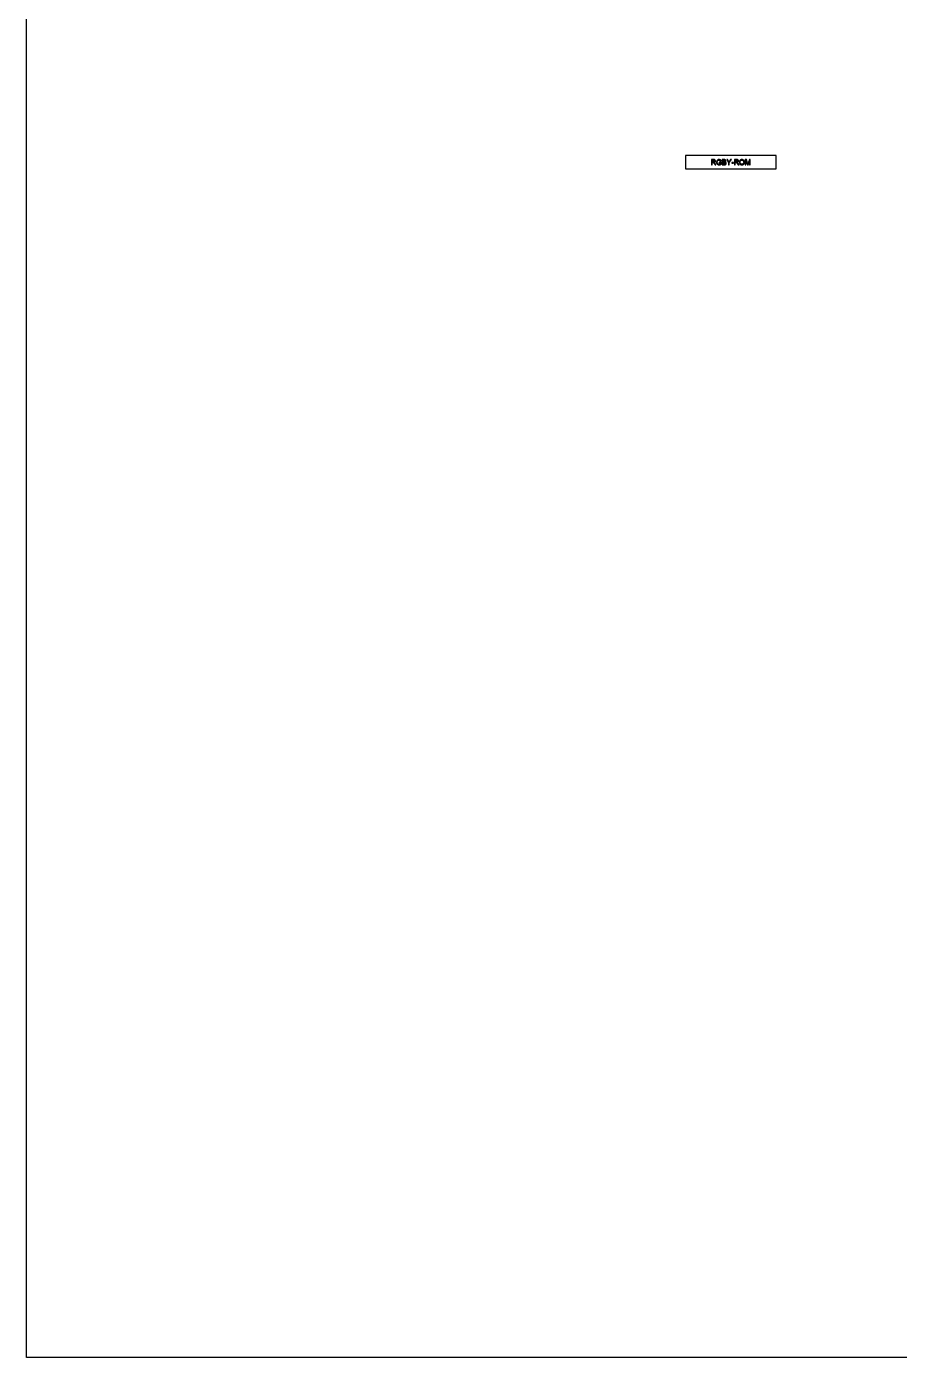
# Model space of a CAD drawing. Header units: inches. Extents: x 547 to 723, y 527 to 790.
# Drawn here: x 547.3 to 631.1, y 526.8 to 654.5 of the extents above; entities that cross this region are included whole.
import ezdxf

# ---------------------------------------------------------------- set-up
doc = ezdxf.new("R2010")
doc.units = ezdxf.units.IN
doc.header["$MEASUREMENT"] = 0

msp = doc.modelspace()

# ---------------------------------------------------------------- linework, layer by layer
at = {"color": 3, "linetype": 'ByBlock'}
msp.add_lwpolyline([(547.31, 790.35), (722.82, 790.35), (722.82, 526.77), (547.31, 526.77)], close=True, dxfattribs=at)
at = {"color": 4, "linetype": 'ByBlock'}
msp.add_lwpolyline([(610.6, 640.89), (619.28, 640.89), (619.28, 642.14), (610.6, 642.14)], close=True, dxfattribs=at)
at = {"color": 2, "linetype": 'ByBlock', "flags": 128}
for points in [[(613.41, 641.43), (613.37, 641.46), (613.33, 641.49), (613.35, 641.49), (613.4, 641.51), (613.44, 641.53), (613.46, 641.57), (613.47, 641.63), (613.47, 641.65), (613.45, 641.7), (613.44, 641.72), (613.4, 641.75), (613.36, 641.76), (613.3, 641.76), (613.07, 641.76), (613.07, 641.26), (613.14, 641.26), (613.14, 641.48), (613.22, 641.48), (613.25, 641.48), (613.28, 641.47), (613.32, 641.43), (613.33, 641.41), (613.37, 641.36), (613.43, 641.26), (613.51, 641.26), (613.43, 641.4)], [(613.41, 641.63), (613.39, 641.58), (613.35, 641.55), (613.34, 641.54), (613.28, 641.54), (613.14, 641.54), (613.14, 641.71), (613.3, 641.71), (613.34, 641.7), (613.38, 641.68), (613.39, 641.67)], [(614, 641.66), (613.98, 641.7), (613.96, 641.73), (613.91, 641.75), (613.86, 641.76), (613.81, 641.77), (613.78, 641.77), (613.73, 641.76), (613.68, 641.74), (613.66, 641.72), (613.62, 641.69), (613.59, 641.64), (613.58, 641.61), (613.56, 641.56), (613.56, 641.51), (613.56, 641.47), (613.57, 641.42), (613.59, 641.38), (613.61, 641.35), (613.64, 641.31), (613.68, 641.28), (613.71, 641.27), (613.76, 641.26), (613.82, 641.25), (613.82, 641.25), (613.87, 641.26), (613.92, 641.27), (613.93, 641.28), (613.98, 641.3), (614.02, 641.33), (614.02, 641.52), (613.81, 641.52), (613.81, 641.46), (613.96, 641.46), (613.96, 641.36), (613.94, 641.35), (613.9, 641.33), (613.86, 641.32), (613.81, 641.31), (613.77, 641.32), (613.72, 641.33), (613.68, 641.36), (613.65, 641.4), (613.65, 641.41), (613.63, 641.46), (613.63, 641.51), (613.63, 641.56), (613.65, 641.61), (613.65, 641.62), (613.68, 641.66), (613.69, 641.67), (613.73, 641.7), (613.76, 641.71), (613.81, 641.71), (613.83, 641.71), (613.88, 641.7), (613.89, 641.7), (613.93, 641.66), (613.94, 641.65), (613.96, 641.61), (614.02, 641.62)], [(614.47, 641.65), (614.45, 641.7), (614.44, 641.72), (614.4, 641.75), (614.36, 641.76), (614.31, 641.76), (614.12, 641.76), (614.12, 641.26), (614.31, 641.26), (614.34, 641.26), (614.39, 641.27), (614.4, 641.27), (614.44, 641.29), (614.45, 641.3), (614.48, 641.34), (614.49, 641.36), (614.5, 641.41), (614.49, 641.44), (614.47, 641.48), (614.45, 641.5), (614.4, 641.53), (614.42, 641.54), (614.45, 641.57), (614.46, 641.58), (614.47, 641.63)], [(614.39, 641.67), (614.41, 641.63), (614.39, 641.58), (614.36, 641.56), (614.35, 641.56), (614.29, 641.55), (614.18, 641.55), (614.18, 641.7), (614.28, 641.7), (614.32, 641.7), (614.36, 641.69)], [(614.43, 641.41), (614.42, 641.36), (614.39, 641.34), (614.35, 641.32), (614.31, 641.32), (614.18, 641.32), (614.18, 641.49), (614.3, 641.49), (614.33, 641.49), (614.37, 641.48), (614.41, 641.45)], [(614.79, 641.47), (614.99, 641.76), (614.92, 641.76), (614.82, 641.61), (614.79, 641.57), (614.76, 641.53), (614.74, 641.57), (614.71, 641.61), (614.62, 641.76), (614.54, 641.76), (614.73, 641.47), (614.73, 641.26), (614.79, 641.26)], [(615.21, 641.47), (615.02, 641.47), (615.02, 641.41), (615.21, 641.41)], [(615.68, 641.65), (615.66, 641.7), (615.65, 641.72), (615.61, 641.75), (615.57, 641.76), (615.51, 641.76), (615.29, 641.76), (615.29, 641.26), (615.35, 641.26), (615.35, 641.48), (615.43, 641.48), (615.47, 641.48), (615.5, 641.47), (615.53, 641.43), (615.54, 641.41), (615.58, 641.37), (615.64, 641.26), (615.73, 641.26), (615.64, 641.4), (615.62, 641.43), (615.58, 641.46), (615.54, 641.49), (615.56, 641.49), (615.61, 641.51), (615.65, 641.54), (615.68, 641.58), (615.68, 641.63)], [(615.62, 641.63), (615.6, 641.58), (615.57, 641.55), (615.55, 641.55), (615.49, 641.54), (615.35, 641.54), (615.35, 641.71), (615.51, 641.71), (615.55, 641.7), (615.59, 641.68), (615.6, 641.67)], [(616.25, 641.55), (616.23, 641.6), (616.22, 641.64), (616.21, 641.67), (616.17, 641.71), (616.13, 641.74), (616.11, 641.75), (616.06, 641.77), (616.01, 641.77), (615.97, 641.77), (615.92, 641.76), (615.87, 641.73), (615.83, 641.7), (615.83, 641.69), (615.8, 641.66), (615.78, 641.61), (615.77, 641.56), (615.77, 641.51), (615.77, 641.48), (615.78, 641.43), (615.8, 641.38), (615.81, 641.36), (615.84, 641.32), (615.88, 641.29), (615.91, 641.27), (615.95, 641.26), (616.01, 641.25), (616.03, 641.25), (616.08, 641.26), (616.13, 641.28), (616.15, 641.3), (616.19, 641.33), (616.22, 641.38), (616.23, 641.41), (616.24, 641.46), (616.25, 641.51)], [(616.18, 641.5), (616.17, 641.45), (616.16, 641.4), (616.13, 641.36), (616.1, 641.34), (616.06, 641.32), (616.01, 641.31), (615.97, 641.31), (615.92, 641.33), (615.88, 641.36), (615.88, 641.36), (615.86, 641.4), (615.84, 641.45), (615.84, 641.5), (615.84, 641.53), (615.85, 641.59), (615.86, 641.63), (615.89, 641.67), (615.91, 641.69), (615.96, 641.71), (616.01, 641.71), (616.05, 641.71), (616.1, 641.69), (616.13, 641.66), (616.16, 641.62), (616.16, 641.61), (616.17, 641.57), (616.18, 641.51)], [(616.74, 641.26), (616.81, 641.26), (616.81, 641.76), (616.72, 641.76), (616.6, 641.41), (616.59, 641.38), (616.57, 641.33), (616.57, 641.35), (616.55, 641.41), (616.43, 641.76), (616.33, 641.76), (616.33, 641.26), (616.39, 641.26), (616.39, 641.69), (616.54, 641.26), (616.6, 641.26), (616.74, 641.68)]]:
    msp.add_lwpolyline(points, close=True, dxfattribs=at)

doc.saveas('drawing.dxf')
